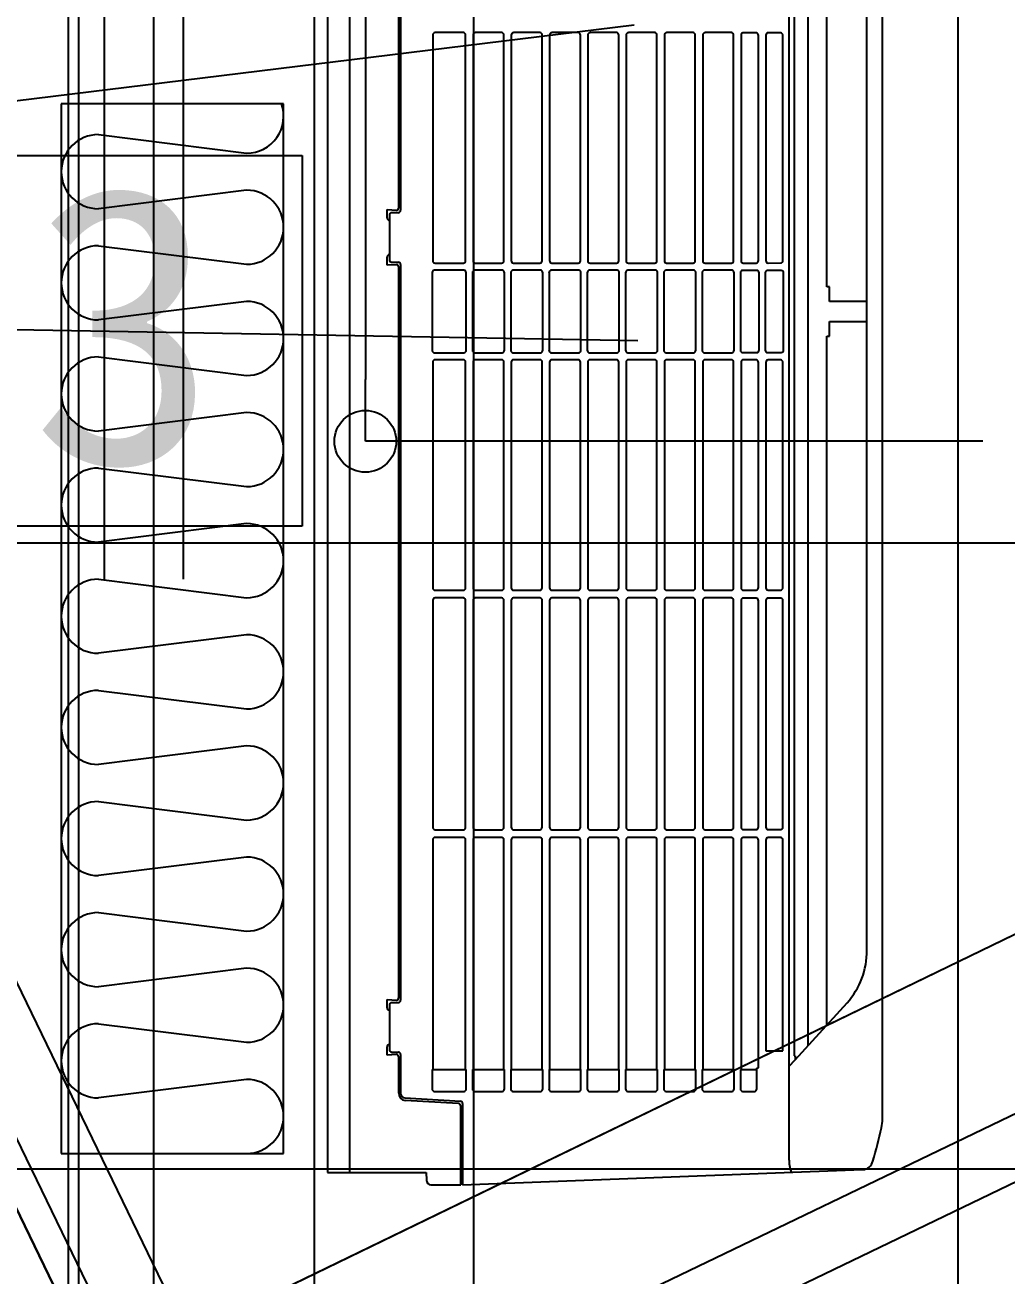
# Model space of a CAD drawing. Header units: metres. Extents: x 10908 to 27249, y 7268 to 22901.
# Drawn here: x 16457 to 16854, y 14558 to 15064 of the extents above; entities that cross this region are included whole.
import ezdxf

# ---------------------------------------------------------------- set-up
doc = ezdxf.new("R2010")
doc.units = ezdxf.units.M

msp = doc.modelspace()

# ---------------------------------------------------------------- linework, layer by layer
at = {"layer": '繝上Φ繧ｬ繝ｼ繝代う繝_2F'}
for p, q in [((16489, 16555), (16489, 14840)), ((16521, 16555), (16521, 14840)), ((16703.51, 15064.37), (16306.49, 15015.63)), ((16704.97, 14936.51), (16305.03, 14943.49))]:
    msp.add_line(p, q, dxfattribs=at)
at = {"layer": '繝繝ｼ繧ｿ 001_1F'}
for p, q in [((16834.7, 14350), (16834.7, 21840)), ((16509.13, 14350), (16509.13, 15908.11)), ((16461.99, 14504.48), (17283.12, 14902.73)), ((15014.7, 14601.25), (22924.7, 14601.25))]:
    msp.add_line(p, q, dxfattribs=at)
at = {"layer": '繝繝ｼ繧ｿ 001_2F'}
msp.add_line((16461.99, 14504.48), (17283.11, 14902.73), dxfattribs=at)
at = {"layer": '繧ｫ繧ｿ繝ｭ繧ｰ驛ｨ蜩(髮ｻ蛹冶｣ｽ蜩)_1F'}
for p, q in [((16579.35, 15389.31), (16579.35, 14599.73)), ((16588.34, 15384.31), (16588.34, 14599.73)), ((16766.25, 14604.78), (16766.25, 15379.78)), ((16804.01, 14621.45), (16804.01, 15362.6)), ((16768.34, 15271.52), (16768.34, 14647.05)), ((16773.84, 15265.49), (16773.84, 14651.11)), ((16781.53, 14958.39), (16781.53, 15257.06)), ((16608.97, 15235.89), (16608.97, 14989.37)), ((16608.24, 14990.42), (16608.24, 15234.84)), ((16797.72, 14689.74), (16797.65, 15226.86)), ((16622.02, 15060.32), (16622.02, 14968.92)), ((16634.38, 15061.29), (16622.92, 15061.29)), ((16635.28, 14968.94), (16635.28, 15060.35)), ((16638.28, 15060.3), (16638.28, 14968.93)), ((16649.87, 15061.29), (16639.18, 15061.29)), ((16650.77, 14968.92), (16650.77, 15060.29)), ((16653.77, 15060.3), (16653.77, 14968.93)), ((16665.36, 15061.29), (16654.68, 15061.29)), ((16666.27, 14968.92), (16666.27, 15060.29)), ((16669.27, 15060.3), (16669.27, 14968.93)), ((16680.86, 15061.29), (16670.17, 15061.29)), ((16681.76, 14968.92), (16681.76, 15060.29)), ((16684.76, 15060.3), (16684.76, 14968.93)), ((16696.35, 15061.29), (16685.66, 15061.29)), ((16697.25, 14968.92), (16697.25, 15060.29)), ((16700.26, 15060.3), (16700.26, 14968.93)), ((16711.85, 15061.29), (16701.16, 15061.29)), ((16712.75, 14968.92), (16712.75, 15060.29)), ((16715.75, 15060.3), (16715.75, 14968.93)), ((16727.34, 15061.29), (16716.65, 15061.29)), ((16728.24, 14968.92), (16728.24, 15060.29)), ((16731.29, 15060.3), (16731.29, 14968.93)), ((16742.88, 15061.29), (16732.19, 15061.29)), ((16743.78, 14968.92), (16743.78, 15060.29)), ((16746.79, 15060.3), (16746.79, 14968.94)), ((16753.02, 15061.22), (16747.53, 15061.23)), ((16753.82, 14969.05), (16753.82, 15060.19)), ((16756.85, 15060.29), (16756.85, 14968.95)), ((16762.83, 15061.21), (16757.75, 15061.22)), ((16763.73, 14969.09), (16763.73, 15060.15)), ((16603.5, 14986.32), (16603.5, 14989.64)), ((16603.5, 14989.64), (16607.28, 14989.43)), ((16604.42, 14987.37), (16604.42, 14969.38)), ((16608.06, 14988.37), (16605.33, 14988.37)), ((16603.5, 14967.11), (16603.5, 14970.43)), ((16607.28, 14967.33), (16603.5, 14967.11)), ((16605.33, 14968.38), (16608.06, 14968.38)), ((16608.97, 14967.38), (16608.97, 14669.54)), ((16622.92, 14967.95), (16634.38, 14967.95)), ((16639.18, 14967.95), (16649.87, 14967.95)), ((16654.68, 14967.95), (16665.36, 14967.95)), ((16670.17, 14967.95), (16680.86, 14967.95)), ((16685.66, 14967.95), (16696.35, 14967.95)), ((16701.16, 14967.95), (16711.85, 14967.95)), ((16716.65, 14967.95), (16727.34, 14967.95)), ((16732.19, 14967.95), (16742.88, 14967.95)), ((16747.7, 14967.99), (16752.91, 14967.99)), ((16757.75, 14968.01), (16762.83, 14968.03)), ((16608.24, 14670.59), (16608.24, 14966.33)), ((16621.73, 14964.2), (16621.72, 14932.69)), ((16634.6, 14965.08), (16622.63, 14965.08)), ((16635.5, 14932.71), (16635.5, 14964.14)), ((16638.05, 14964.09), (16638.05, 14932.69)), ((16650.19, 14965.07), (16638.96, 14965.08)), ((16651, 14932.71), (16651, 14964.08)), ((16653.55, 14964.09), (16653.55, 14932.69)), ((16665.68, 14965.07), (16654.45, 14965.08)), ((16666.49, 14932.71), (16666.49, 14964.08)), ((16669.04, 14964.09), (16669.04, 14932.69)), ((16681.17, 14965.07), (16669.94, 14965.08)), ((16681.98, 14932.71), (16681.98, 14964.08)), ((16684.53, 14964.09), (16684.53, 14932.69)), ((16696.67, 14965.07), (16685.44, 14965.08)), ((16697.48, 14932.71), (16697.48, 14964.08)), ((16700.03, 14964.09), (16700.03, 14932.69)), ((16712.16, 14965.07), (16700.93, 14965.08)), ((16712.97, 14932.71), (16712.97, 14964.08)), ((16715.52, 14964.09), (16715.52, 14932.69)), ((16727.66, 14965.07), (16716.43, 14965.08)), ((16728.46, 14932.71), (16728.46, 14964.08)), ((16731.03, 14964.09), (16731.03, 14932.69)), ((16743.16, 14965.07), (16731.93, 14965.08)), ((16743.97, 14932.71), (16743.97, 14964.08)), ((16746.55, 14964.22), (16746.54, 14932.68)), ((16753.14, 14965.05), (16747.28, 14965.05)), ((16754.05, 14932.78), (16754.05, 14964)), ((16756.59, 14964.17), (16756.59, 14932.68)), ((16763.07, 14965.03), (16757.49, 14965.03)), ((16763.97, 14932.81), (16763.97, 14963.97)), ((16782.59, 14958.39), (16781.53, 14958.39)), ((16782.59, 14952.39), (16782.59, 14958.39)), ((16797.65, 14952.39), (16782.59, 14952.39)), ((16797.65, 14944.39), (16797.65, 14952.39)), ((16782.59, 14938.4), (16782.59, 14944.39)), ((16782.59, 14944.39), (16797.65, 14944.39)), ((16781.53, 14659.54), (16781.53, 14938.4)), ((16781.53, 14938.4), (16782.59, 14938.4)), ((16622.63, 14931.71), (16634.6, 14931.71)), ((16638.96, 14931.71), (16650.09, 14931.71)), ((16654.45, 14931.71), (16665.58, 14931.71)), ((16669.94, 14931.71), (16681.08, 14931.71)), ((16685.44, 14931.71), (16696.57, 14931.71)), ((16700.93, 14931.71), (16712.07, 14931.71)), ((16716.43, 14931.71), (16727.56, 14931.71)), ((16731.93, 14931.71), (16743.07, 14931.71)), ((16747.45, 14931.73), (16753.14, 14931.73)), ((16757.49, 14931.74), (16763.07, 14931.74)), ((16622.02, 14927.88), (16622.02, 14836.48)), ((16634.38, 14928.85), (16622.92, 14928.85)), ((16635.28, 14836.5), (16635.28, 14927.91)), ((16638.28, 14927.86), (16638.28, 14836.49)), ((16649.87, 14928.85), (16639.18, 14928.85)), ((16650.77, 14836.48), (16650.77, 14927.85)), ((16653.77, 14927.86), (16653.77, 14836.49)), ((16665.36, 14928.85), (16654.68, 14928.85)), ((16666.27, 14836.48), (16666.27, 14927.85)), ((16669.27, 14927.86), (16669.27, 14836.49)), ((16680.86, 14928.85), (16670.17, 14928.85)), ((16681.76, 14836.48), (16681.76, 14927.85)), ((16684.76, 14927.86), (16684.76, 14836.49)), ((16696.35, 14928.85), (16685.66, 14928.85)), ((16697.25, 14836.48), (16697.25, 14927.85)), ((16700.26, 14927.86), (16700.26, 14836.49)), ((16711.85, 14928.85), (16701.16, 14928.85)), ((16712.75, 14836.48), (16712.75, 14927.85)), ((16715.75, 14927.86), (16715.75, 14836.49)), ((16727.34, 14928.85), (16716.65, 14928.85)), ((16728.24, 14836.48), (16728.24, 14927.85)), ((16731.29, 14927.86), (16731.29, 14836.49)), ((16742.88, 14928.85), (16732.19, 14928.85)), ((16743.78, 14836.48), (16743.78, 14927.85)), ((16746.79, 14927.86), (16746.79, 14836.5)), ((16753.02, 14928.78), (16747.53, 14928.79)), ((16753.82, 14836.61), (16753.82, 14927.75)), ((16756.85, 14927.85), (16756.85, 14836.51)), ((16762.83, 14928.77), (16757.75, 14928.78)), ((16763.73, 14836.65), (16763.73, 14927.71)), ((16622.92, 14835.51), (16634.38, 14835.51)), ((16639.18, 14835.51), (16649.87, 14835.51)), ((16654.68, 14835.51), (16665.36, 14835.51)), ((16670.17, 14835.51), (16680.86, 14835.51)), ((16685.66, 14835.51), (16696.35, 14835.51)), ((16701.16, 14835.51), (16711.85, 14835.51)), ((16716.65, 14835.51), (16727.34, 14835.51)), ((16732.19, 14835.51), (16742.88, 14835.51)), ((16747.7, 14835.55), (16752.91, 14835.55)), ((16757.75, 14835.57), (16762.83, 14835.59)), ((16622.02, 14831.52), (16622.02, 14739.54)), ((16634.42, 14832.4), (16622.92, 14832.4)), ((16635.28, 14739.56), (16635.28, 14831.4)), ((16638.28, 14831.46), (16638.28, 14739.54)), ((16649.87, 14832.4), (16639.18, 14832.4)), ((16650.77, 14739.56), (16650.77, 14831.4)), ((16653.77, 14831.46), (16653.77, 14739.54)), ((16665.36, 14832.4), (16654.68, 14832.4)), ((16666.27, 14739.56), (16666.27, 14831.4)), ((16669.27, 14831.46), (16669.27, 14739.54)), ((16680.86, 14832.4), (16670.17, 14832.4)), ((16681.76, 14739.56), (16681.76, 14831.4)), ((16684.76, 14831.46), (16684.76, 14739.54)), ((16696.35, 14832.4), (16685.66, 14832.4)), ((16697.25, 14739.56), (16697.25, 14831.4)), ((16700.26, 14831.46), (16700.26, 14739.54)), ((16711.85, 14832.4), (16701.16, 14832.4)), ((16712.75, 14739.56), (16712.75, 14831.4)), ((16715.75, 14831.46), (16715.75, 14739.54)), ((16727.34, 14832.4), (16716.65, 14832.4)), ((16728.24, 14739.56), (16728.24, 14831.4)), ((16731.29, 14831.46), (16731.29, 14739.54)), ((16742.88, 14832.4), (16732.19, 14832.4)), ((16743.78, 14739.56), (16743.78, 14831.4)), ((16746.79, 14831.41), (16746.79, 14739.55)), ((16752.91, 14832.35), (16747.7, 14832.35)), ((16753.82, 14739.66), (16753.82, 14831.3)), ((16756.85, 14831.46), (16756.85, 14739.56)), ((16762.95, 14832.3), (16757.75, 14832.3)), ((16763.73, 14739.62), (16763.72, 14831.42)), ((16622.02, 14734.47), (16622.02, 14641.55)), ((16622.92, 14738.56), (16634.42, 14738.56)), ((16634.38, 14735.45), (16622.96, 14735.45)), ((16635.28, 14641.55), (16635.28, 14734.45)), ((16638.28, 14734.46), (16638.28, 14641.55)), ((16639.18, 14738.56), (16649.87, 14738.56)), ((16649.91, 14735.45), (16639.18, 14735.45)), ((16650.77, 14641.55), (16650.77, 14734.45)), ((16653.77, 14734.46), (16653.77, 14641.55)), ((16654.68, 14738.56), (16665.36, 14738.56)), ((16665.4, 14735.45), (16654.68, 14735.45)), ((16666.27, 14641.55), (16666.27, 14734.45)), ((16669.27, 14734.46), (16669.27, 14641.55)), ((16670.17, 14738.56), (16680.86, 14738.56)), ((16680.9, 14735.45), (16670.17, 14735.45)), ((16681.76, 14641.55), (16681.76, 14734.45)), ((16684.76, 14734.46), (16684.76, 14641.55)), ((16685.66, 14738.56), (16696.35, 14738.56)), ((16696.39, 14735.45), (16685.66, 14735.45)), ((16697.25, 14641.55), (16697.25, 14734.45)), ((16700.25, 14734.46), (16700.25, 14641.55)), ((16701.16, 14738.56), (16711.85, 14738.56)), ((16711.89, 14735.45), (16701.16, 14735.45)), ((16712.75, 14641.55), (16712.75, 14734.45)), ((16715.75, 14734.46), (16715.75, 14641.55)), ((16716.65, 14738.56), (16727.34, 14738.56)), ((16727.38, 14735.45), (16716.65, 14735.45)), ((16728.24, 14641.55), (16728.24, 14734.45)), ((16731.25, 14734.46), (16731.25, 14641.55)), ((16742.89, 14735.45), (16732.16, 14735.45)), ((16732.19, 14738.56), (16742.88, 14738.56)), ((16743.75, 14641.55), (16743.75, 14734.45)), ((16746.8, 14734.57), (16746.8, 14641.55)), ((16747.7, 14738.6), (16752.91, 14738.6)), ((16752.91, 14735.4), (16747.7, 14735.41)), ((16753.8, 14642.12), (16753.82, 14734.35)), ((16756.85, 14734.45), (16756.85, 14649.05)), ((16757.75, 14738.62), (16762.83, 14738.62)), ((16762.83, 14735.37), (16757.75, 14735.39)), ((16763.73, 14649.05), (16763.73, 14734.31)), ((16603.5, 14666.49), (16603.5, 14669.81)), ((16603.5, 14669.81), (16607.28, 14669.59)), ((16608.06, 14668.54), (16605.33, 14668.54)), ((16768.66, 14645.43), (16789.7, 14668.5)), ((16604.42, 14667.54), (16604.42, 14649.55)), ((16603.5, 14647.28), (16603.5, 14650.6)), ((16605.33, 14648.55), (16608.06, 14648.55)), ((16756.85, 14649.05), (16763.73, 14649.05)), ((16607.28, 14647.5), (16603.5, 14647.28)), ((16608.24, 14631.91), (16608.24, 14646.5)), ((16608.97, 14647.55), (16608.97, 14631.96)), ((16766.3, 14642.83), (16768.66, 14645.43)), ((16768.34, 14647.05), (16768.66, 14647.05)), ((16768.66, 14647.05), (16768.66, 14645.43)), ((16622.02, 14641.55), (16621.72, 14641.55)), ((16621.72, 14641.55), (16621.72, 14633.62)), ((16622.02, 14641.55), (16635.28, 14641.55)), ((16635.5, 14641.55), (16635.28, 14641.55)), ((16635.5, 14633.63), (16635.5, 14641.55)), ((16638.28, 14641.55), (16638.05, 14641.55)), ((16638.05, 14641.55), (16638.05, 14633.62)), ((16638.28, 14641.55), (16650.77, 14641.55)), ((16651, 14641.55), (16650.77, 14641.55)), ((16651, 14633.63), (16651, 14641.55)), ((16653.77, 14641.55), (16653.55, 14641.55)), ((16653.55, 14641.55), (16653.55, 14633.62)), ((16653.77, 14641.55), (16666.27, 14641.55)), ((16666.49, 14641.55), (16666.27, 14641.55)), ((16666.49, 14633.63), (16666.49, 14641.55)), ((16669.04, 14641.55), (16681.98, 14641.55)), ((16669.04, 14641.55), (16669.04, 14633.62)), ((16681.98, 14633.63), (16681.98, 14641.55)), ((16684.53, 14641.55), (16697.48, 14641.55)), ((16684.53, 14641.55), (16684.53, 14633.62)), ((16697.48, 14633.63), (16697.48, 14641.55)), ((16700.25, 14641.55), (16700.03, 14641.55)), ((16700.03, 14641.55), (16700.03, 14633.62)), ((16700.25, 14641.55), (16712.75, 14641.55)), ((16712.97, 14641.55), (16712.75, 14641.55)), ((16712.97, 14633.63), (16712.97, 14641.55)), ((16715.75, 14641.55), (16715.52, 14641.55)), ((16715.52, 14641.55), (16715.52, 14633.62)), ((16715.75, 14641.55), (16728.24, 14641.55)), ((16728.46, 14641.55), (16728.24, 14641.55)), ((16728.46, 14633.63), (16728.46, 14641.55)), ((16731.25, 14641.55), (16731.03, 14641.55)), ((16731.03, 14641.55), (16731.03, 14633.62)), ((16731.25, 14641.55), (16743.75, 14641.55)), ((16743.97, 14641.55), (16743.75, 14641.55)), ((16743.97, 14633.63), (16743.97, 14641.55)), ((16746.54, 14641.55), (16753.14, 14641.55)), ((16746.54, 14641.55), (16746.54, 14633.58)), ((16753.14, 14642.08), (16753.8, 14642.12)), ((16753.14, 14633.68), (16753.14, 14642.08)), ((16610.7, 14629.96), (16633.17, 14628.67)), ((16632.44, 14627.67), (16610.83, 14628.91)), ((16622.63, 14632.64), (16634.64, 14632.64)), ((16634.04, 14627.67), (16634.04, 14594.73)), ((16638.94, 14632.64), (16650.13, 14632.64)), ((16654.43, 14632.64), (16665.63, 14632.64)), ((16669.93, 14632.64), (16681.12, 14632.64)), ((16685.42, 14632.64), (16696.61, 14632.64)), ((16700.92, 14632.64), (16712.11, 14632.64)), ((16716.41, 14632.64), (16727.6, 14632.64)), ((16731.91, 14632.64), (16743.11, 14632.64)), ((16747.45, 14632.64), (16752.24, 14632.64)), ((16633.31, 14594.73), (16633.31, 14626.67)), ((16579.35, 14599.73), (16619.37, 14599.73)), ((16619.37, 14599.73), (16619.42, 14596.69)), ((16634.04, 14594.73), (16795.98, 14600.94)), ((16621.24, 14594.73), (16633.31, 14594.73)), ((16633.31, 14596.48), (16634.04, 14596.45))]:
    msp.add_line(p, q, dxfattribs=at)
for centre, radius, start, end in [((16622.96, 15060.35), 0.941, 92.0315, -178.088), ((16634.33, 15060.34), 0.946, 0.3468, 87.3944), ((16639.22, 15060.34), 0.944, 92.3907, -177.4578), ((16649.82, 15060.34), 0.952, -2.8949, 87.2147), ((16654.72, 15060.34), 0.944, 92.3907, -177.4578), ((16665.32, 15060.34), 0.952, -2.8949, 87.2147), ((16670.21, 15060.34), 0.944, 92.3907, -177.4578), ((16680.81, 15060.34), 0.952, -2.8949, 87.2147), ((16685.7, 15060.34), 0.944, 92.3907, -177.4578), ((16696.3, 15060.34), 0.952, -2.8949, 87.2147), ((16701.2, 15060.34), 0.944, 92.3907, -177.4578), ((16711.8, 15060.34), 0.952, -2.8949, 87.2147), ((16716.69, 15060.34), 0.944, 92.3907, -177.4578), ((16727.29, 15060.34), 0.952, -2.8949, 87.2147), ((16732.23, 15060.34), 0.944, 92.3907, -177.4578), ((16742.83, 15060.34), 0.952, -2.8949, 87.2147), ((16747.7, 15060.33), 0.913, 101.0383, -178.0028), ((16752.81, 15060.24), 1.01, -2.8442, 77.7839), ((16757.75, 15060.32), 0.902, 89.6868, -177.8452), ((16762.73, 15060.21), 1, -3.4727, 84.2576), ((16605.37, 14987.41), 0.958, 92.7613, -177.4822), ((16607.29, 14990.38), 0.953, -90.415, 2.7391), ((16608.01, 14989.33), 0.958, -87.2387, 2.5178), ((16604.46, 14986.28), 0.959, 177.5394, -92.8185), ((16604.46, 14970.47), 0.961, 92.8793, -177.5431), ((16605.37, 14969.34), 0.958, 177.4822, -92.7613), ((16607.29, 14966.37), 0.953, -2.7391, 90.415), ((16608.01, 14967.42), 0.958, -2.5178, 87.2387), ((16622.96, 14968.89), 0.943, 178.2041, -92.1476), ((16634.32, 14968.9), 0.956, -86.9262, 2.6064), ((16639.22, 14968.89), 0.945, 177.4036, -92.3943), ((16649.82, 14968.9), 0.954, -87.0272, 1.3194), ((16654.72, 14968.89), 0.945, 177.4036, -92.3943), ((16665.31, 14968.9), 0.954, -87.0272, 1.3194), ((16670.21, 14968.89), 0.945, 177.4036, -92.3943), ((16680.81, 14968.9), 0.954, -87.0272, 1.3194), ((16685.7, 14968.89), 0.945, 177.4036, -92.3943), ((16696.3, 14968.9), 0.954, -87.0272, 1.3194), ((16701.2, 14968.89), 0.945, 177.4036, -92.3943), ((16711.8, 14968.9), 0.954, -87.0272, 1.3194), ((16716.69, 14968.89), 0.945, 177.4036, -92.3943), ((16727.29, 14968.9), 0.954, -87.0272, 1.3194), ((16732.23, 14968.89), 0.945, 177.4036, -92.3943), ((16742.83, 14968.9), 0.954, -87.0272, 1.3194), ((16747.71, 14968.9), 0.917, 178.0469, -90.6782), ((16752.8, 14969), 1.02, -83.5367, 2.5879), ((16757.76, 14968.92), 0.91, 178.4057, -90.2473), ((16762.72, 14969.03), 1.01, -83.9376, 3.2059), ((16622.66, 14964.14), 0.931, 91.7004, 176.7076), ((16634.55, 14964.13), 0.946, 0.2928, 87.3875), ((16639, 14964.13), 0.944, 92.3325, -177.3993), ((16650.03, 14964.12), 0.966, -2.3741, 80.5746), ((16654.49, 14964.13), 0.944, 92.3325, -177.3993), ((16665.52, 14964.12), 0.966, -2.3741, 80.5746), ((16669.98, 14964.13), 0.944, 92.3325, -177.3993), ((16681.02, 14964.12), 0.966, -2.3741, 80.5746), ((16685.48, 14964.13), 0.944, 92.3325, -177.3993), ((16696.51, 14964.12), 0.966, -2.3741, 80.5746), ((16700.97, 14964.13), 0.944, 92.3325, -177.3993), ((16712.01, 14964.12), 0.966, -2.3741, 80.5746), ((16716.46, 14964.13), 0.944, 92.3325, -177.3993), ((16727.5, 14964.12), 0.966, -2.3741, 80.5746), ((16731.97, 14964.13), 0.944, 92.3325, -177.3993), ((16743.01, 14964.12), 0.966, -2.3741, 80.5746), ((16747.48, 14964.13), 0.939, 102.596, 174.3649), ((16753.06, 14964.06), 0.99, -3.3516, 85.0542), ((16757.49, 14964.13), 0.898, 89.6804, 177.8734), ((16762.97, 14964.03), 1, -3.424, 84.3764), ((16622.67, 14932.65), 0.943, 177.6032, -92.1315), ((16634.55, 14932.66), 0.953, -87.16, 2.7828), ((16639, 14932.65), 0.945, 177.512, -92.3873), ((16650.04, 14932.66), 0.954, -87.1023, 2.725), ((16654.49, 14932.65), 0.945, 177.512, -92.3873), ((16665.54, 14932.66), 0.954, -87.1023, 2.725), ((16669.98, 14932.65), 0.945, 177.512, -92.3873), ((16681.03, 14932.66), 0.954, -87.1023, 2.725), ((16685.48, 14932.65), 0.945, 177.512, -92.3873), ((16696.52, 14932.66), 0.954, -87.1023, 2.725), ((16700.97, 14932.65), 0.945, 177.512, -92.3873), ((16712.02, 14932.66), 0.954, -87.1023, 2.725), ((16716.47, 14932.65), 0.945, 177.512, -92.3873), ((16727.51, 14932.66), 0.954, -87.1023, 2.725), ((16731.97, 14932.65), 0.945, 177.512, -92.3873), ((16743.02, 14932.66), 0.954, -87.1023, 2.725), ((16747.46, 14932.65), 0.921, 178.245, -91.0518), ((16753.04, 14932.73), 1.01, -84.176, 2.9056), ((16757.49, 14932.65), 0.909, 178.1767, -90.1981), ((16762.94, 14932.76), 1.03, -83.2068, 2.7852), ((16622.96, 14927.91), 0.941, 92.0315, -178.088), ((16634.33, 14927.9), 0.946, 0.3468, 87.3944), ((16639.22, 14927.9), 0.944, 92.3907, -177.4578), ((16649.82, 14927.9), 0.952, -2.8949, 87.2147), ((16654.72, 14927.9), 0.944, 92.3907, -177.4578), ((16665.32, 14927.9), 0.952, -2.8949, 87.2147), ((16670.21, 14927.9), 0.944, 92.3907, -177.4578), ((16680.81, 14927.9), 0.952, -2.8949, 87.2147), ((16685.7, 14927.9), 0.944, 92.3907, -177.4578), ((16696.3, 14927.9), 0.952, -2.8949, 87.2147), ((16701.2, 14927.9), 0.944, 92.3907, -177.4578), ((16711.8, 14927.9), 0.952, -2.8949, 87.2147), ((16716.69, 14927.9), 0.944, 92.3907, -177.4578), ((16727.29, 14927.9), 0.952, -2.8949, 87.2147), ((16732.23, 14927.9), 0.944, 92.3907, -177.4578), ((16742.83, 14927.9), 0.952, -2.8949, 87.2147), ((16747.7, 14927.89), 0.913, 101.0383, -178.0028), ((16752.81, 14927.8), 1.01, -2.8442, 77.7839), ((16757.75, 14927.88), 0.902, 89.6868, -177.8452), ((16762.73, 14927.77), 1, -3.4727, 84.2576), ((16622.96, 14836.45), 0.943, 178.2041, -92.1476), ((16634.32, 14836.46), 0.956, -86.9262, 2.6064), ((16639.22, 14836.45), 0.945, 177.4036, -92.3943), ((16649.82, 14836.46), 0.954, -87.0272, 1.3194), ((16654.72, 14836.45), 0.945, 177.4036, -92.3943), ((16665.31, 14836.46), 0.954, -87.0272, 1.3194), ((16670.21, 14836.45), 0.945, 177.4036, -92.3943), ((16680.81, 14836.46), 0.954, -87.0272, 1.3194), ((16685.7, 14836.45), 0.945, 177.4036, -92.3943), ((16696.3, 14836.46), 0.954, -87.0272, 1.3194), ((16701.2, 14836.45), 0.945, 177.4036, -92.3943), ((16711.8, 14836.46), 0.954, -87.0272, 1.3194), ((16716.69, 14836.45), 0.945, 177.4036, -92.3943), ((16727.29, 14836.46), 0.954, -87.0272, 1.3194), ((16732.23, 14836.45), 0.945, 177.4036, -92.3943), ((16742.83, 14836.46), 0.954, -87.0272, 1.3194), ((16747.71, 14836.46), 0.917, 178.0469, -90.6782), ((16752.8, 14836.56), 1.02, -83.5367, 2.5879), ((16757.76, 14836.48), 0.91, 178.4057, -90.2473), ((16762.72, 14836.59), 1.01, -83.9376, 3.2059), ((16622.95, 14831.47), 0.931, 91.7004, 176.7076), ((16634.32, 14831.44), 0.957, -2.6672, 84.404), ((16639.22, 14831.46), 0.939, 92.1745, -179.794), ((16649.82, 14831.45), 0.952, -2.8949, 87.2147), ((16654.71, 14831.46), 0.939, 92.1745, -179.794), ((16665.32, 14831.45), 0.952, -2.8949, 87.2147), ((16670.21, 14831.46), 0.939, 92.1745, -179.794), ((16680.81, 14831.45), 0.952, -2.8949, 87.2147), ((16685.7, 14831.46), 0.939, 92.1745, -179.794), ((16696.3, 14831.45), 0.952, -2.8949, 87.2147), ((16701.2, 14831.46), 0.939, 92.1745, -179.794), ((16711.8, 14831.45), 0.952, -2.8949, 87.2147), ((16716.69, 14831.46), 0.939, 92.1745, -179.794), ((16727.29, 14831.45), 0.952, -2.8949, 87.2147), ((16732.23, 14831.46), 0.939, 92.1745, -179.794), ((16742.83, 14831.45), 0.952, -2.8949, 87.2147), ((16747.68, 14831.45), 0.895, 89.2436, -177.3408), ((16752.83, 14831.36), 0.992, -3.2944, 84.9427), ((16757.7, 14831.46), 0.849, 86.363, 179.6594), ((16762.73, 14831.34), 0.987, 4.8553, 77.1473), ((16622.96, 14739.5), 0.942, 177.5444, -92.0728), ((16634.32, 14739.51), 0.96, -84.2358, 2.5558), ((16639.22, 14739.5), 0.945, 177.4036, -92.3943), ((16649.82, 14739.51), 0.953, -87.0988, 2.779), ((16654.72, 14739.5), 0.945, 177.4036, -92.3943), ((16665.31, 14739.51), 0.953, -87.0988, 2.779), ((16670.21, 14739.5), 0.945, 177.4036, -92.3943), ((16680.81, 14739.51), 0.953, -87.0988, 2.779), ((16685.7, 14739.5), 0.945, 177.4036, -92.3943), ((16696.3, 14739.51), 0.953, -87.0988, 2.779), ((16701.2, 14739.5), 0.945, 177.4036, -92.3943), ((16711.8, 14739.51), 0.953, -87.0988, 2.779), ((16716.69, 14739.5), 0.945, 177.4036, -92.3943), ((16727.29, 14739.51), 0.953, -87.0988, 2.779), ((16732.23, 14739.5), 0.945, 177.4036, -92.3943), ((16742.83, 14739.51), 0.953, -87.0988, 2.779), ((16747.71, 14739.52), 0.92, 178.229, -90.8603), ((16752.8, 14739.61), 1.02, -83.7424, 2.7936), ((16757.76, 14739.53), 0.91, 178.4057, -90.2473), ((16762.7, 14739.64), 1.03, -82.9299, -1.2728), ((16622.95, 14734.51), 0.94, 89.7142, -177.44), ((16634.33, 14734.5), 0.952, -2.8949, 87.2147), ((16639.22, 14734.51), 0.942, 92.2733, -177.3404), ((16649.82, 14734.5), 0.957, -2.7212, 84.398), ((16654.71, 14734.51), 0.942, 92.2733, -177.3404), ((16665.31, 14734.5), 0.957, -2.7212, 84.398), ((16670.21, 14734.51), 0.942, 92.2733, -177.3404), ((16680.8, 14734.5), 0.957, -2.7212, 84.398), ((16685.7, 14734.51), 0.942, 92.2733, -177.3404), ((16696.3, 14734.5), 0.957, -2.7212, 84.398), ((16701.2, 14734.51), 0.942, 92.2733, -177.3404), ((16711.79, 14734.5), 0.957, -2.7212, 84.398), ((16716.69, 14734.51), 0.942, 92.2733, -177.3404), ((16727.29, 14734.5), 0.957, -2.7212, 84.398), ((16732.2, 14734.51), 0.942, 92.2733, -177.3404), ((16742.79, 14734.5), 0.957, -2.7212, 84.398), ((16747.7, 14734.5), 0.906, 90.2192, 175.4894), ((16752.83, 14734.41), 0.992, -3.2944, 84.9427), ((16757.75, 14734.48), 0.902, 89.6868, -177.8452), ((16762.74, 14734.38), 0.996, -3.9595, 84.7445), ((16766.35, 14689.46), 31.38, -41.9032, 0.5119), ((16605.37, 14667.58), 0.958, 92.7613, -177.4822), ((16607.29, 14670.55), 0.953, -90.415, 2.7391), ((16608.01, 14669.5), 0.958, -87.2387, 2.5178), ((16604.46, 14666.45), 0.959, 177.5394, -92.8185), ((16604.46, 14650.64), 0.961, 92.8793, -177.5431), ((16605.37, 14649.51), 0.958, 177.4822, -92.7613), ((16608.01, 14647.59), 0.958, -2.5178, 87.2387), ((16607.29, 14646.54), 0.953, -2.7391, 90.415), ((16622.67, 14633.58), 0.942, 177.5444, -92.0728), ((16634.54, 14633.59), 0.96, -84.2635, 2.1274), ((16639, 14633.58), 0.944, 177.6304, -93.4346), ((16650.04, 14633.59), 0.96, -84.2635, 2.1274), ((16654.49, 14633.58), 0.944, 177.6304, -93.4346), ((16665.53, 14633.59), 0.96, -84.2635, 2.1274), ((16669.98, 14633.58), 0.944, 177.6304, -93.4346), ((16681.02, 14633.59), 0.96, -84.2635, 2.1274), ((16685.48, 14633.58), 0.944, 177.6304, -93.4346), ((16696.52, 14633.59), 0.96, -84.2635, 2.1274), ((16700.97, 14633.58), 0.944, 177.6304, -93.4346), ((16712.01, 14633.59), 0.96, -84.2635, 2.1274), ((16716.46, 14633.58), 0.944, 177.6304, -93.4346), ((16727.51, 14633.59), 0.96, -84.2635, 2.1274), ((16731.97, 14633.58), 0.944, 177.6304, -93.4346), ((16743.01, 14633.59), 0.96, -84.2635, 2.1274), ((16747.46, 14633.56), 0.92, 178.229, -90.8603), ((16752.13, 14633.64), 1.01, -83.8043, 1.8297), ((16611.13, 14631.79), 2.89, 177.6792, -95.9404), ((16610.9, 14631.88), 1.93, 177.6616, -95.9517), ((16632.34, 14626.71), 0.964, -2.2856, 84.0822), ((16633.07, 14627.71), 0.964, -2.2856, 84.0822), ((16588.74, 14665.89), 220.18, -16.2134, -12.5925), ((16787.56, 14621.46), 16.45, -12.5448, -0.0337), ((16781.69, 14604.6), 15.44, 179.3193, -169.9466), ((16795.67, 14605.57), 4.64, -86.1507, -14.4017), ((16772.59, 14602.95), 6.19, -170.2523, -156.1978), ((16768.39, 14601.46), 1.78, -145.5692, -115.5877), ((16621.33, 14596.64), 1.91, 178.4179, -92.689)]:
    msp.add_arc(centre, radius, start, end, dxfattribs=at)
at = {"layer": '繧ｫ繧ｿ繝ｭ繧ｰ驛ｨ蜩(髮ｻ蛹冶｣ｽ蜩)_2F'}
for p, q in [((17067.54, 14724.55), (16680.98, 14538.5)), ((17099.85, 14712.35), (16670.34, 14505.64))]:
    msp.add_line(p, q, dxfattribs=at)
at = {"layer": '蜀螢∽ｻ穂ｸ_1F'}
msp.add_line((16567.93, 14377.7), (15989.7, 15569.93), dxfattribs=at)
at = {"layer": '螢_1F'}
for p, q in [((16574.13, 14380.71), (16574.13, 15490)), ((16147.58, 15215.76), (16498.87, 14491.45))]:
    msp.add_line(p, q, dxfattribs=at)
at = {"layer": '蟒ｺ蜈ｷ(驥大ｱ樒ｪ)_2F'}
for p, q in [((16594.7, 16560.82), (16594.7, 14920.82)), ((16594.7, 14895.82), (16594.7, 14920.82)), ((16844.7, 14895.82), (16594.7, 14895.82)), ((16594.7, 14895.82), (16594.7, 14895.82)), ((16844.7, 14895.82), (16844.7, 14895.82))]:
    msp.add_line(p, q, dxfattribs=at)
msp.add_circle((16594.7, 14895.82), 12.5, dxfattribs=at)
at = {"layer": '譁ｭ辭ｱ譚_1F'}
for p, q in [((16561.63, 15032.5), (16471.63, 15032.5)), ((16471.63, 15032.5), (16471.63, 14607.5)), ((16561.63, 14607.5), (16561.63, 15032.5)), ((16486.63, 15020), (16546.63, 15012.5)), ((16546.63, 14997.5), (16486.63, 14990)), ((16486.63, 14975), (16546.63, 14967.5)), ((16546.63, 14952.5), (16486.63, 14945)), ((16486.63, 14930), (16546.63, 14922.5)), ((16546.63, 14907.5), (16486.63, 14900)), ((16486.63, 14885), (16546.63, 14877.5)), ((16546.63, 14862.5), (16486.63, 14855)), ((16486.63, 14840), (16546.63, 14832.5)), ((16546.63, 14817.5), (16486.63, 14810)), ((16486.63, 14795), (16546.63, 14787.5)), ((16546.63, 14772.5), (16486.63, 14765)), ((16486.63, 14750), (16546.63, 14742.5)), ((16546.63, 14727.5), (16486.63, 14720)), ((16486.63, 14705), (16546.63, 14697.5)), ((16546.63, 14682.5), (16486.63, 14675)), ((16486.63, 14660), (16546.63, 14652.5)), ((16546.63, 14637.5), (16486.63, 14630)), ((16498.87, 14491.45), (16441.3, 14610.16)), ((16471.63, 14607.5), (16561.63, 14607.5))]:
    msp.add_line(p, q, dxfattribs=at)
for centre, start, end in [((16546.63, 15027.5), -90, 19.4712), ((16486.63, 15005), 90, -90), ((16546.63, 14982.5), -90, 90), ((16486.63, 14960), 90, -90), ((16546.63, 14937.5), -90, 90), ((16486.63, 14915), 90, -90), ((16546.63, 14892.5), -90, 90), ((16486.63, 14870), 90, -90), ((16546.63, 14847.5), -90, 90), ((16486.63, 14825), 90, -90), ((16546.63, 14802.5), -90, 90), ((16486.63, 14780), 90, -90), ((16546.63, 14757.5), -90, 90), ((16486.63, 14735), 90, -90), ((16546.63, 14712.5), -90, 90), ((16486.63, 14690), 90, -90), ((16546.63, 14667.5), -90, 90), ((16486.63, 14645), 90, -90), ((16546.63, 14622.5), -90, 90)]:
    msp.add_arc(centre, 15, start, end, dxfattribs=at)
at = {"layer": '閠仙鴨螢_1F'}
for p, q in [((16160.66, 15280.45), (16557.77, 14461.67)), ((16160.66, 15280.45), (16557.77, 14461.67)), ((16419.18, 15011.52), (16569.18, 15011.52)), ((16569.18, 15011.52), (16569.18, 14861.52)), ((16569.18, 14861.52), (16419.18, 14861.52))]:
    msp.add_line(p, q, dxfattribs=at)
at = {"layer": '騾壹ｊ闃ｯ_1F'}
for p, q in [((16474.58, 10010), (16474.58, 22205.01)), ((16478.67, 9325.01), (16478.67, 22205.01)), ((16638.62, 10010), (16638.62, 22205.01)), ((16834.73, 9325.01), (16834.73, 22205.01)), ((13514.72, 14854.77), (24358.07, 14854.77))]:
    msp.add_line(p, q, dxfattribs=at)
at = {"layer": '騾壹ｊ闃ｯ_2F'}
for p, q in [((16474.58, 10010), (16474.58, 22205.01)), ((16478.67, 9325.01), (16478.67, 22205.01)), ((16638.62, 10010), (16638.62, 22205.01)), ((16834.73, 9325.01), (16834.73, 22205.01)), ((13514.72, 14854.77), (24358.07, 14854.77))]:
    msp.add_line(p, q, dxfattribs=at)
at = {"layer": '騾壹ｊ闃ｯ_R'}
for p, q in [((16474.58, 10010), (16474.58, 22205.01)), ((16478.67, 9325.01), (16478.67, 22205.01)), ((16638.62, 10010), (16638.62, 22205.01)), ((16834.73, 9325.01), (16834.73, 22205.01)), ((13514.72, 14854.77), (24358.07, 14854.77))]:
    msp.add_line(p, q, dxfattribs=at)

# ---------------------------------------------------------------- texts
at = {"layer": '閠仙鴨螢_1F'}
msp.add_text('3', height=112, dxfattribs=at).set_placement((16459.18, 14886.98))

doc.saveas('drawing.dxf')
